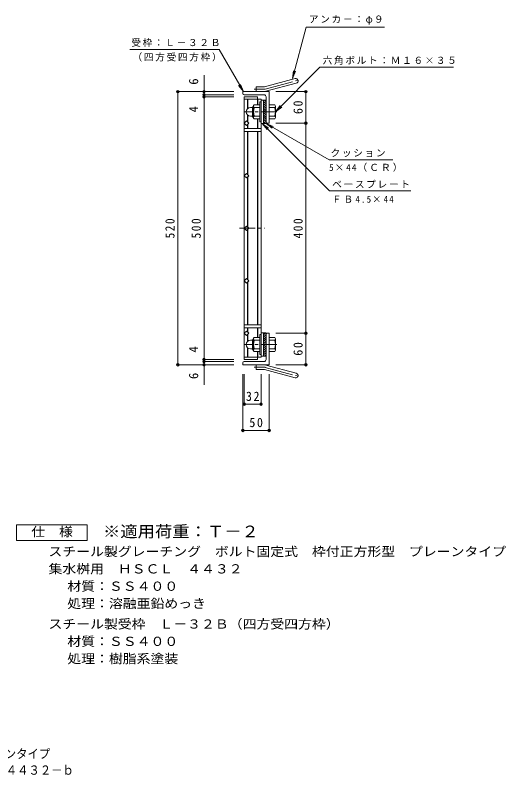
# Model space of a CAD drawing. Units: millimetres at full size, sheet at 1:6. Extents: x -834 to 1068, y -824 to 717.
# Drawn here: x 134 to 1068, y -824 to 624 of the extents above; entities that cross this region are included whole.
import ezdxf
from ezdxf.enums import TextEntityAlignment as Align

# ---------------------------------------------------------------- set-up
doc = ezdxf.new("R2010")
doc.units = ezdxf.units.MM
doc.header["$LTSCALE"] = 6
doc.header["$PDMODE"] = 32
doc.header["$PDSIZE"] = 4.8
doc.linetypes.add('CHAIN1', pattern=[8, 5, -1, 1, -1])
doc.linetypes.add('CHAIN2', pattern=[12, 9, -1, 1, -1])
for name, color, linetype, lineweight in [('E-1', 2, 'Continuous', 9), ('E-2', 3, 'Continuous', 9), ('E-4', 7, 'Continuous', 9), ('E-5', 7, 'Continuous', 9), ('F-4_F-4ﾚｲﾔ', 2, 'Continuous', 9)]:
    doc.layers.add(name, color=color, linetype=linetype, lineweight=lineweight)
doc.layers.add('F-5_F-5ﾚｲﾔ', color=2, linetype='Continuous')
doc.styles.add('ＭＳ ゴシック', font='')
doc.styles.get('ＭＳ ゴシック').set_extended_font_data('MS Gothic')

msp = doc.modelspace()

# ---------------------------------------------------------------- linework, layer by layer
at = {"layer": 'E-1'}
for p, q in [((608.644, 487.753), (666.835, 503.346)), ((610.974, 479.06), (669.164, 494.652)), ((617.5, 478.447), (567.5, 478.447)), ((567.5, 474.947), (567.5, 478.447)), ((606.315, 487.447), (592.5, 487.447)), ((592.5, 478.447), (592.5, 487.447)), ((617.5, 478.447), (617.5, 418.447)), ((607.5, 472.447), (570, 472.447)), ((611.5, 468.447), (611.5, 417.947)), ((585.7, 430.747), (585.7, 449.147)), ((587.5, 450.947), (587.7, 450.947)), ((587.7, 450.697), (587.7, 429.197)), ((599.7, 453.447), (588.738, 453.447)), ((611.5, 461.947), (606.5, 461.947)), ((606.5, 417.947), (606.5, 461.947)), ((611.5, 454.867), (606.5, 459.867)), ((611.5, 450.624), (606.5, 455.624)), ((611.5, 446.382), (606.5, 451.382)), ((611.5, 459.11), (608.662, 461.947)), ((617.5, 453.447), (628.461, 453.447)), ((629.7, 450.947), (629.5, 450.947)), ((629.5, 450.697), (629.5, 429.197)), ((573.7, 439.957), (573.7, 439.947)), ((573.7, 439.957), (573.7, 439.947)), ((582.19, 448.447), (585.7, 448.447)), ((599.7, 447.947), (588.738, 447.947)), ((611.5, 442.139), (606.5, 447.139)), ((611.5, 437.896), (606.5, 442.896)), ((611.5, 433.654), (606.5, 438.654)), ((611.5, 429.411), (606.5, 434.411)), ((617.5, 447.947), (628.461, 447.947)), ((582.2, 431.447), (585.7, 431.447)), ((587.5, 428.947), (587.7, 428.947)), ((599.7, 431.947), (588.738, 431.947)), ((599.7, 426.447), (588.738, 426.447)), ((602, 420.947), (599.7, 420.947)), ((611.5, 425.169), (606.5, 430.169)), ((611.5, 420.926), (606.5, 425.926)), ((610.236, 417.947), (606.5, 421.683)), ((617.5, 431.947), (628.461, 431.947)), ((617.5, 426.447), (628.461, 426.447)), ((629.7, 428.947), (629.5, 428.947)), ((611.5, 417.947), (606.5, 417.947)), ((614, 418.447), (617.5, 418.447)), ((602, 15.946), (599.7, 15.946)), ((610.236, 18.946), (606.5, 15.209)), ((611.5, 18.946), (606.5, 18.946)), ((606.5, 18.946), (606.5, -25.054)), ((611.5, 15.967), (606.5, 10.967)), ((611.5, -31.554), (611.5, 18.946)), ((614, 18.446), (617.5, 18.446)), ((617.5, -41.554), (617.5, 18.446)), ((582.2, 5.446), (585.7, 5.446)), ((585.7, 6.146), (585.7, -12.254)), ((587.5, 7.946), (587.7, 7.946)), ((587.7, -13.804), (587.7, 7.696)), ((599.7, 10.446), (588.738, 10.446)), ((599.7, 4.946), (588.738, 4.946)), ((611.5, 11.724), (606.5, 6.724)), ((611.5, 7.482), (606.5, 2.482)), ((611.5, 3.239), (606.5, -1.761)), ((617.5, 10.446), (628.461, 10.446)), ((617.5, 4.946), (628.461, 4.946)), ((629.7, 7.946), (629.5, 7.946)), ((629.5, -13.804), (629.5, 7.696)), ((573.7, -3.064), (573.7, -3.054)), ((573.7, -3.064), (573.7, -3.054)), ((582.19, -11.554), (585.7, -11.554)), ((587.5, -14.054), (587.7, -14.054)), ((599.7, -11.054), (588.738, -11.054)), ((611.5, -1.004), (606.5, -6.004)), ((611.5, -5.246), (606.5, -10.246)), ((611.5, -9.489), (606.5, -14.489)), ((611.5, -13.732), (606.5, -18.732)), ((617.5, -11.054), (628.461, -11.054)), ((629.7, -14.054), (629.5, -14.054)), ((599.7, -16.554), (588.738, -16.554)), ((611.5, -17.974), (606.5, -22.974)), ((611.5, -25.054), (606.5, -25.054)), ((611.5, -22.217), (608.662, -25.054)), ((617.5, -16.554), (628.461, -16.554)), ((567.5, -38.054), (567.5, -41.554)), ((617.5, -41.554), (567.5, -41.554)), ((607.5, -35.554), (570, -35.554)), ((592.5, -41.554), (592.5, -50.554)), ((610.974, -42.167), (669.164, -57.759)), ((606.315, -50.554), (592.5, -50.554)), ((608.644, -50.861), (666.835, -66.453))]:
    msp.add_line(p, q, dxfattribs=at)
at = {"layer": 'E-1', "linetype": 'CHAIN2'}
for p, q in [((609.809, 483.407), (674.975, 500.868)), ((606.315, 482.947), (588.695, 482.947)), ((606.315, -46.054), (588.695, -46.054)), ((609.809, -46.514), (674.975, -63.975))]:
    msp.add_line(p, q, dxfattribs=at)
at = {"layer": 'E-1', "linetype": 'CHAIN1'}
for p, q in [((632.226, 439.947), (570.767, 439.947)), ((632.226, -3.054), (570.767, -3.054))]:
    msp.add_line(p, q, dxfattribs=at)
at = {"layer": 'E-1'}
for points in [[(602, 458.947), (599.7, 458.947), (599.7, 420.947)], [(602, -22.054), (599.7, -22.054), (599.7, 15.946)]]:
    msp.add_lwpolyline(points, dxfattribs=at)
for centre, radius, start, end in [((668, 498.999), 4.5, 285.00014, 104.99991), ((606.315, 496.447), 9, 270, 285.00002), ((606.315, 496.447), 18, 270, 285), ((570, 474.947), 2.5, 180, 270), ((607.5, 468.447), 4, 0, 90), ((587.5, 449.147), 1.8, 90, 180), ((591.86, 450.697), 4.16, 138.61835, 221.37988), ((625.34, 450.697), 4.16, 318.62012, 41.38165), ((582.19, 439.957), 8.49, 90, 180), ((582.2, 439.947), 8.5, 180, 270), ((611.7, 439.947), 24, 160.52881, 199.47119), ((605.5, 439.947), 24, 340.52881, 19.47119), ((587.5, 430.747), 1.8, 180, 270), ((591.86, 429.197), 4.16, 138.62012, 221.38165), ((614, 420.947), 2.5, 180, 270), ((625.34, 429.197), 4.16, 318.61835, 41.37988), ((614, 15.946), 2.5, 90, 180), ((582.2, -3.054), 8.5, 90, 180), ((587.5, 6.146), 1.8, 90, 180), ((591.86, 7.696), 4.16, 138.61835, 221.37988), ((611.7, -3.054), 24, 160.52881, 199.47119), ((605.5, -3.054), 24, 340.52881, 19.47119), ((625.34, 7.696), 4.16, 318.62012, 41.38165), ((582.19, -3.064), 8.49, 180, 270), ((587.5, -12.254), 1.8, 180, 270), ((591.86, -13.804), 4.16, 138.62012, 221.38165), ((625.34, -13.804), 4.16, 318.61835, 41.37988), ((570, -38.054), 2.5, 90, 180), ((606.315, -59.554), 18, 75, 90), ((607.5, -31.554), 4, 270, 0), ((606.315, -59.554), 9, 74.99998, 90), ((668, -62.106), 4.5, 255.00009, 74.99986)]:
    msp.add_arc(centre, radius, start, end, dxfattribs=at)
at = {"layer": 'E-1', "linetype": 'CHAIN2'}
for centre, start, end in [((606.315, 496.447), 270, 284.99995), ((606.315, -59.554), 75.00005, 90)]:
    msp.add_arc(centre, 13.5, start, end, dxfattribs=at)
at = {"layer": 'E-2'}
for p, q in [((595, 468.447), (570, 468.447)), ((570, -31.554), (570, 468.447)), ((602, 463.947), (570, 463.947)), ((576, 463.947), (576, 445.768)), ((577, 463.947), (577, 446.676)), ((595, 468.447), (595, 463.947)), ((595, 463.947), (595, 453.447)), ((596, 463.947), (596, 453.447)), ((602, 463.947), (602, -27.054)), ((606.5, 461.947), (602, 461.947)), ((606.5, 417.947), (606.5, 461.947)), ((570, 418.327), (574.242, 422.57)), ((578.485, 418.327), (574.242, 422.57)), ((576, 434.132), (576, 420.813)), ((577, 433.223), (577, 419.812)), ((595, 426.447), (595, 408.447)), ((596, 426.447), (596, 408.447)), ((570, 418.327), (574.243, 414.085)), ((602, 408.447), (570, 408.447)), ((578.485, 418.327), (574.243, 414.085)), ((576, 415.842), (576, 408.447)), ((577, 416.842), (577, 408.447)), ((606.5, 417.947), (602, 417.947)), ((602, 402.447), (570, 402.447)), ((576, 402.447), (576, 320.813)), ((577, 402.447), (577, 319.812)), ((595, 402.447), (595, 34.446)), ((596, 402.447), (596, 34.446)), ((570, 318.327), (574.242, 322.57)), ((578.485, 318.327), (574.242, 322.57)), ((570, 318.327), (574.243, 314.085)), ((578.485, 318.327), (574.243, 314.085)), ((576, 220.813), (576, 315.842)), ((577, 219.812), (577, 316.842)), ((570, 218.327), (574.242, 222.57)), ((570, 218.327), (574.243, 214.085)), ((578.485, 218.327), (574.242, 222.57)), ((578.485, 218.327), (574.243, 214.085)), ((576, 215.841), (576, 120.811)), ((577, 216.841), (577, 119.811)), ((570, 118.326), (574.243, 122.569)), ((570, 118.326), (574.242, 114.084)), ((578.485, 118.326), (574.242, 114.084)), ((578.485, 118.326), (574.243, 122.569)), ((576, 34.446), (576, 115.841)), ((577, 34.446), (577, 116.841)), ((570, 34.446), (602, 34.446)), ((570, 28.446), (602, 28.446)), ((570, 18.326), (574.243, 22.569)), ((570, 18.326), (574.242, 14.084)), ((578.485, 18.326), (574.242, 14.084)), ((578.485, 18.326), (574.243, 22.569)), ((576, 20.811), (576, 28.446)), ((576, 2.761), (576, 15.841)), ((577, 19.811), (577, 28.446)), ((577, 3.67), (577, 16.841)), ((595, 10.446), (595, 28.446)), ((596, 10.446), (596, 28.446)), ((606.5, 18.946), (602, 18.946)), ((606.5, 18.946), (606.5, -25.054)), ((576, -27.054), (576, -8.875)), ((577, -27.054), (577, -9.783)), ((602, -27.054), (570, -27.054)), ((595, -27.054), (595, -16.554)), ((596, -27.054), (596, -16.554)), ((606.5, -25.054), (602, -25.054))]:
    msp.add_line(p, q, dxfattribs=at)
at = {"layer": 'E-2', "linetype": 'CHAIN1'}
msp.add_line((560.828, 218.327), (609.269, 218.327), dxfattribs=at)
at = {"layer": 'E-2'}
msp.add_lwpolyline([(570, -31.554), (595, -31.554), (595, -27.054)], dxfattribs=at)
at = {"layer": 'E-4'}
for p, q in [((493.5, 509.806), (493.5, 472.447)), ((441.7, 478.447), (550.5, 478.447)), ((443.5, 478.447), (443.5, -41.554)), ((689.3, 478.447), (630.5, 478.447)), ((687.5, 418.447), (687.5, 478.447)), ((491.7, 472.447), (550.5, 472.447)), ((491.7, 468.447), (550.5, 468.447)), ((493.5, 472.447), (493.5, 468.447)), ((493.5, 468.447), (493.5, -31.554)), ((689.3, 418.447), (630.5, 418.447)), ((687.5, 18.446), (687.5, 418.447)), ((689.3, 18.446), (630.5, 18.446)), ((687.5, -41.554), (687.5, 18.446)), ((441.7, -41.554), (550.5, -41.554)), ((491.7, -31.554), (550.5, -31.554)), ((491.7, -35.554), (550.5, -35.554)), ((493.5, -31.554), (493.5, -35.554)), ((493.5, -35.554), (493.5, -79.718)), ((689.3, -41.554), (630.5, -41.554)), ((567.5, -168.354), (567.5, -59.554)), ((570, -118.354), (570, -59.554)), ((602, -118.354), (602, -59.554)), ((617.5, -168.354), (617.5, -59.554)), ((570, -116.554), (602, -116.554)), ((567.5, -166.554), (617.5, -166.554))]:
    msp.add_line(p, q, dxfattribs=at)
for p in [(443.5, 478.447), (493.5, 478.447), (687.5, 478.447), (493.5, 472.447), (493.5, 468.447), (687.5, 418.447), (687.5, 18.446), (443.5, -41.554), (493.5, -31.554), (493.5, -35.554), (493.5, -41.554), (687.5, -41.554), (570, -116.554), (602, -116.554), (567.5, -166.554), (617.5, -166.554)]:
    msp.add_point(p, dxfattribs=at)
at = {"layer": 'E-5'}
for p, q in [((661.835, 503.346), (688.039, 601.14)), ((837.039, 601.14), (688.039, 601.14)), ((352.205, 558.631), (522.205, 558.631)), ((568.5, 478.447), (522.205, 558.631)), ((661.835, 503.346), (663.793, 518.217)), ((661.835, 503.346), (667.575, 517.204)), ((568.5, 478.447), (559.368, 490.347)), ((568.5, 478.447), (562.76, 492.305)), ((629.5, 439.947), (638.631, 451.847)), ((629.5, 439.947), (641.4, 449.078)), ((604.25, 417.947), (613.381, 406.047)), ((604.25, 417.947), (616.15, 408.815)), ((604.25, 417.947), (732.447, 289.75)), ((611.501, 417.946), (623.401, 408.815)), ((611.501, 417.946), (625.359, 412.206)), ((611.501, 417.946), (731.475, 348.679)), ((731.475, 348.679), (853.036, 348.679)), ((732.447, 289.75), (887.033, 289.75))]:
    msp.add_line(p, q, dxfattribs=at)
msp.add_lwpolyline([(629.5, 439.947), (714.291, 524.738), (968.291, 524.738)], dxfattribs=at)
at = {"layer": 'F-4_F-4ﾚｲﾔ'}
msp.add_lwpolyline([(135.943, -376.445), (135.943, -346.444), (270.943, -346.444), (270.943, -376.445)], close=True, dxfattribs=at)

# ---------------------------------------------------------------- texts
at = {"layer": 'E-4', "color": 2, "style": 'ＭＳ ゴシック'}
for s, p in [('6', (487.5, 491.617)), ('4', (487.5, 438.946)), ('4', (487.5, -18.33)), ('6', (487.5, -68.785))]:
    msp.add_text(s, height=17.6, rotation=90, dxfattribs=at).set_placement(p, align=Align.BOTTOM_LEFT)
at = {"layer": 'E-4', "color": 2, "char_height": 17.6, "attachment_point": 7, "rotation": 90, "style": 'ＭＳ ゴシック'}
for s, insert in [('\\T1.27;\\W0.95;60', (681.5, 435.697)), ('\\T1.27;\\W0.9;520', (437.5, 198.946)), ('\\T1.27;\\W0.9;500', (487.5, 198.946)), ('\\T1.27;\\W0.9;400', (681.5, 198.946)), ('\\T1.27;\\W0.95;60', (681.5, -24.304))]:
    msp.add_mtext(s, dxfattribs=dict(at, insert=insert))
at = {"layer": 'E-4', "color": 2, "char_height": 17.6, "attachment_point": 7, "style": 'ＭＳ ゴシック'}
for s, insert in [('\\T1.27;\\W0.95;32', (573.25, -110.554)), ('\\T1.27;\\W0.95;50', (579.75, -160.554))]:
    msp.add_mtext(s, dxfattribs=dict(at, insert=insert))
at = {"layer": 'E-5', "char_height": 13.2, "attachment_point": 7, "style": 'ＭＳ ゴシック'}
for s, insert in [('\\T1.17;アンカ－：φ９', (693.039, 606.14)), ('\\T1.17;受枠：Ｌ－３２Ｂ', (354.705, 563.631)), ('\\T1.17;（四方受四方枠）', (357.205, 535.631)), ('\\T1.17;六角ボルト：Ｍ１６×３５', (719.291, 529.738)), ('\\T1.17;クッション', (734.363, 353.679)), ('\\T1.21;5×44（ＣＲ）', (731.475, 325.679)), ('\\T1.17;ベースプレート', (737.447, 294.75)), ('\\T1.26;\\W0.95;ＦＢ4.5×44', (737.447, 266.75))]:
    msp.add_mtext(s, dxfattribs=dict(at, insert=insert))
at = {"layer": 'F-4_F-4ﾚｲﾔ', "style": 'ＭＳ ゴシック', "width": 1.1}
for s, p in [('仕\u3000様', (164.443, -373.444)), ('スチール製グレーチング\u3000ボルト固定式\u3000枠付正方形型\u3000プレーンタイプ', (197.197, -411.196)), ('集水桝用\u3000ＨＳＣＬ\u3000４４３２', (197.197, -444.196)), ('材質：ＳＳ４００', (233.024, -477.196)), ('処理：溶融亜鉛めっき', (233.024, -510.196)), ('スチール製受枠\u3000Ｌ－３２Ｂ（四方受四方枠）', (197.197, -549.196)), ('材質：ＳＳ４００', (233.024, -582.196)), ('処理：樹脂系塗装', (233.024, -615.196))]:
    msp.add_text(s, height=17.6, dxfattribs=at).set_placement(p, align=Align.BOTTOM_LEFT)
at = {"layer": 'F-5_F-5ﾚｲﾔ', "color": 3, "style": 'ＭＳ ゴシック', "width": 1.1}
msp.add_text('※適用荷重：Ｔ－２', height=21.99, dxfattribs=at).set_placement((300.943, -376.445), align=Align.BOTTOM_LEFT)
at = {"layer": 'F-5_F-5ﾚｲﾔ', "style": 'ＭＳ ゴシック', "width": 0.9}
for s, p in [('スチール製グレーチング\u3000ボルト固定式\u3000枠付正方形型\u3000プレーンタイプ', (-512.598, -796.274)), ('集水桝用\u3000クッション付\u3000ＨＳＣＬ\u3000４４３２－ｂ', (-251.437, -827.323))]:
    msp.add_text(s, height=17.6, dxfattribs=at).set_placement(p, align=Align.BOTTOM_LEFT)

doc.saveas('drawing.dxf')
